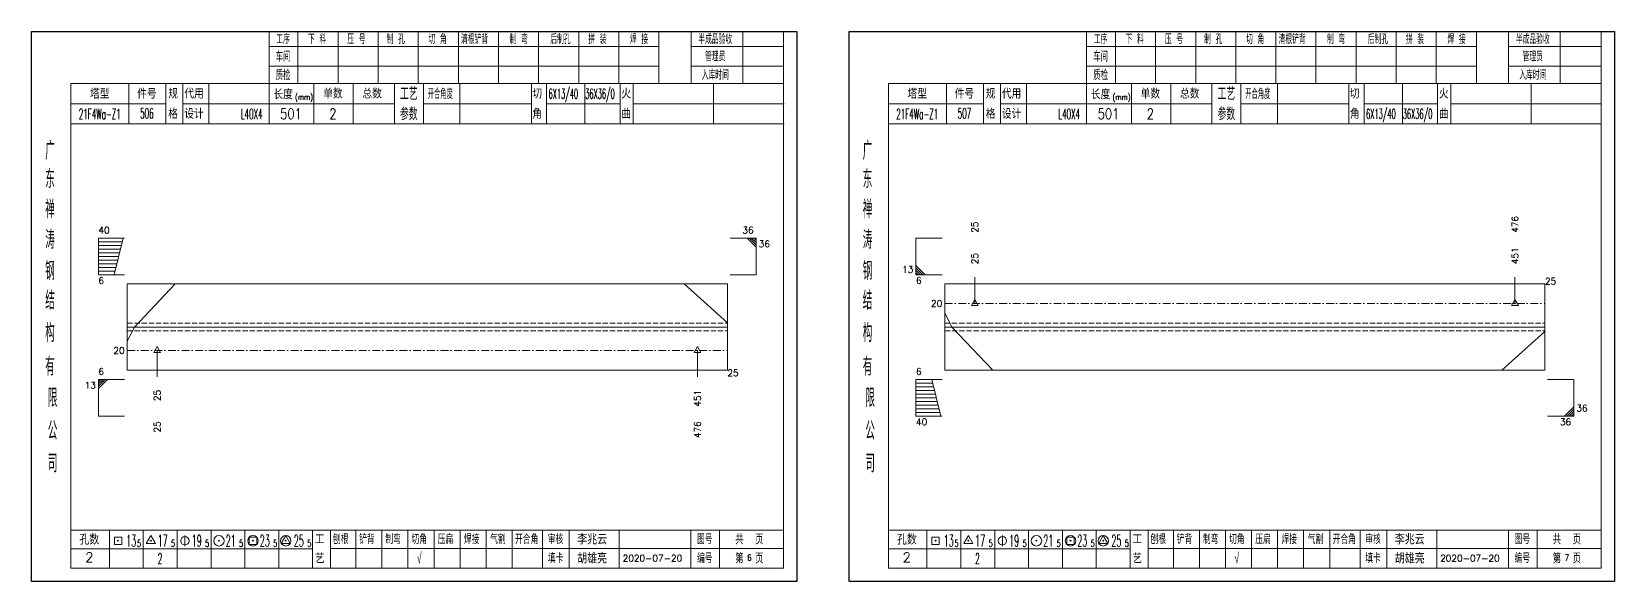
# Model space of a CAD drawing. Extents: x 1310 to 15542, y -76 to 8381.
# Drawn here: x 3077 to 3681, y 2954 to 3164 of the extents above; entities that cross this region are included whole.
import ezdxf
from ezdxf.enums import TextEntityAlignment as Align

# ---------------------------------------------------------------- set-up
doc = ezdxf.new("R2010")
doc.units = 0
doc.header["$MEASUREMENT"] = 0
doc.linetypes.add('一点画线', pattern=[5.2, 3, -1, 0.2, -1])
doc.linetypes.add('虚线', pattern=[2.75, 2, -0.75])
doc.layers.get('0').update_dxf_attribs({"linetype": 'CONTINUOUS', "lineweight": 25})
for name, color, linetype, lineweight in [('1', 7, 'CONTINUOUS', 25), ('4', 7, 'CONTINUOUS', 25), ('5', 7, 'CONTINUOUS', 25)]:
    doc.layers.add(name, color=color, linetype=linetype, lineweight=lineweight)
doc.styles.get("Standard").update_dxf_attribs({"font": 'simplex.shx', "width": 0.7, "height": 3, "bigfont": 'gbhzfs.shx'})

# ---------------------------------------------------------------- blocks, each defined once
blk = doc.blocks.new('孔17.5')
at = {"layer": '5', "color": 7, "linetype": 'Continuous', "lineweight": 13}
for p, q in [((0, 1), (-0.866, -0.5)), ((-0.1, -0.1), (0.1, 0.1)), ((0.1, -0.1), (-0.1, 0.1)), ((0.866, -0.5), (0, 1)), ((-0.866, -0.5), (0.866, -0.5))]:
    blk.add_line(p, q, dxfattribs=at)
blk = doc.blocks.new('CTJGK')
at = {"color": 6, "linetype": 'Continuous'}
for p, q in [((0, 209.97), (292.13, 209.97)), ((0, 0), (0, 209.97)), ((292.13, 209.97), (292.13, 0)), ((292.13, 0), (0, 0))]:
    blk.add_line(p, q, dxfattribs=at)

msp = doc.modelspace()

# ---------------------------------------------------------------- linework, layer by layer
at = {"color": 7, "linetype": 'Continuous', "lineweight": 13}
for p, q in [((3102.572, 3084.944), (3112.572, 3084.944)), ((3102.572, 3070.944), (3102.572, 3084.944)), ((3102.572, 3083.544), (3111.722, 3083.544)), ((3102.572, 3082.144), (3111.372, 3082.144)), ((3108.572, 3070.944), (3112.072, 3084.944)), ((3353.702, 3084.944), (3343.702, 3084.944)), ((3350.202, 3084.944), (3353.702, 3081.444)), ((3351.077, 3084.944), (3353.702, 3082.319)), ((3351.952, 3084.944), (3353.702, 3083.194)), ((3352.827, 3084.944), (3353.702, 3084.069)), ((3353.702, 3070.944), (3353.702, 3084.944)), ((3414.702, 3084.944), (3424.702, 3084.944)), ((3414.702, 3070.944), (3414.702, 3084.944)), ((3102.572, 3080.744), (3111.022, 3080.744)), ((3102.572, 3079.344), (3110.672, 3079.344)), ((3102.572, 3077.944), (3110.322, 3077.944)), ((3102.572, 3076.544), (3109.972, 3076.544)), ((3102.572, 3075.144), (3109.622, 3075.144)), ((3102.572, 3073.744), (3109.272, 3073.744)), ((3102.572, 3072.344), (3108.922, 3072.344)), ((3102.572, 3070.944), (3112.572, 3070.944)), ((3353.702, 3070.944), (3343.702, 3070.944)), ((3418.202, 3070.944), (3414.702, 3074.444)), ((3417.327, 3070.944), (3414.702, 3073.569)), ((3416.452, 3070.944), (3414.702, 3072.694)), ((3415.577, 3070.944), (3414.702, 3071.819)), ((3414.702, 3070.944), (3424.702, 3070.944)), ((3437.135, 3059.944), (3437.135, 3069.944)), ((3643.398, 3059.944), (3643.398, 3069.944)), ((3116.316, 3050.944), (3131.866, 3067.444)), ((3342.702, 3052.594), (3326.237, 3067.444)), ((3425.702, 3056.307), (3428.446, 3050.944)), ((3113.572, 3045.582), (3116.316, 3050.944)), ((3428.446, 3050.944), (3443.996, 3034.444)), ((3654.832, 3049.294), (3638.367, 3034.444)), ((3125.005, 3041.944), (3125.005, 3031.944)), ((3331.268, 3041.944), (3331.268, 3031.944)), ((3102.572, 3030.944), (3112.572, 3030.944)), ((3102.572, 3030.944), (3102.572, 3016.944)), ((3103.447, 3030.944), (3102.572, 3030.069)), ((3104.322, 3030.944), (3102.572, 3029.194)), ((3105.197, 3030.944), (3102.572, 3028.319)), ((3106.072, 3030.944), (3102.572, 3027.444)), ((3414.702, 3030.944), (3424.702, 3030.944)), ((3414.702, 3030.944), (3414.702, 3016.944)), ((3414.702, 3029.544), (3421.052, 3029.544)), ((3414.702, 3028.144), (3421.402, 3028.144)), ((3420.702, 3030.944), (3424.202, 3016.944)), ((3665.832, 3030.944), (3655.832, 3030.944)), ((3665.832, 3030.944), (3665.832, 3016.944)), ((3414.702, 3026.744), (3421.752, 3026.744)), ((3414.702, 3025.344), (3422.102, 3025.344)), ((3414.702, 3023.944), (3422.452, 3023.944)), ((3414.702, 3022.544), (3422.802, 3022.544)), ((3102.572, 3016.944), (3112.572, 3016.944)), ((3414.702, 3021.144), (3423.152, 3021.144)), ((3414.702, 3019.744), (3423.502, 3019.744)), ((3414.702, 3018.344), (3423.852, 3018.344)), ((3414.702, 3016.944), (3424.702, 3016.944)), ((3665.832, 3016.944), (3655.832, 3016.944)), ((3662.332, 3016.944), (3665.832, 3020.444)), ((3663.207, 3016.944), (3665.832, 3019.569)), ((3664.082, 3016.944), (3665.832, 3018.694)), ((3664.957, 3016.944), (3665.832, 3017.819))]:
    msp.add_line(p, q, dxfattribs=at)
at = {"color": 7, "linetype": 'Continuous', "lineweight": 18}
for p, q in [((3113.572, 3067.444), (3113.572, 3034.444)), ((3113.572, 3067.444), (3342.702, 3067.444)), ((3342.702, 3067.444), (3342.702, 3034.444)), ((3425.702, 3067.444), (3425.702, 3034.444)), ((3425.702, 3067.444), (3654.832, 3067.444)), ((3654.832, 3067.444), (3654.832, 3034.444)), ((3113.572, 3050.944), (3342.702, 3050.944)), ((3425.702, 3050.944), (3654.832, 3050.944))]:
    msp.add_line(p, q, dxfattribs=at)
at = {"color": 3, "linetype": '一点画线', "lineweight": 13}
for p, q in [((3425.702, 3059.944), (3654.832, 3059.944)), ((3113.572, 3041.944), (3342.702, 3041.944))]:
    msp.add_line(p, q, dxfattribs=at)
at = {"color": 1, "linetype": '虚线', "lineweight": 18}
for p, q in [((3113.572, 3052.444), (3342.702, 3052.444)), ((3425.702, 3052.444), (3654.832, 3052.444)), ((3113.572, 3049.444), (3342.702, 3049.444)), ((3425.702, 3049.444), (3654.832, 3049.444))]:
    msp.add_line(p, q, dxfattribs=at)
at = {"layer": '1', "color": 7, "linetype": 'Continuous', "lineweight": 18}
for p, q in [((3113.572, 3034.444), (3342.702, 3034.444)), ((3425.702, 3034.444), (3654.832, 3034.444))]:
    msp.add_line(p, q, dxfattribs=at)
at = {"layer": '4', "color": 1, "linetype": 'Continuous', "lineweight": 18}
for p, q in [((3077.072, 3163.771), (3077.072, 2953.801)), ((3369.202, 3163.771), (3077.072, 3163.771)), ((3167.702, 3163.771), (3167.702, 3143.931)), ((3178.732, 3163.771), (3178.732, 3143.911)), ((3194.042, 3163.771), (3194.042, 3143.911)), ((3209.362, 3163.771), (3209.362, 3143.911)), ((3224.672, 3163.771), (3224.672, 3143.911)), ((3239.982, 3163.771), (3239.982, 3143.911)), ((3255.292, 3163.771), (3255.292, 3143.911)), ((3270.612, 3163.771), (3270.612, 3143.911)), ((3285.922, 3163.771), (3285.922, 3143.911)), ((3301.232, 3163.771), (3301.232, 3143.911)), ((3316.542, 3163.771), (3316.542, 3143.931)), ((3316.542, 3163.771), (3316.542, 3143.911)), ((3328.822, 3163.771), (3328.822, 3143.911)), ((3348.572, 3163.771), (3348.572, 3143.911)), ((3364.152, 3163.771), (3364.152, 3143.911)), ((3369.202, 3133.971), (3369.202, 3163.771)), ((3389.202, 3163.771), (3389.202, 2953.801)), ((3681.332, 3163.771), (3389.202, 3163.771)), ((3479.832, 3163.771), (3479.832, 3143.931)), ((3490.862, 3163.771), (3490.862, 3143.911)), ((3506.172, 3163.771), (3506.172, 3143.911)), ((3521.492, 3163.771), (3521.492, 3143.911)), ((3536.802, 3163.771), (3536.802, 3143.911)), ((3552.112, 3163.771), (3552.112, 3143.911)), ((3567.422, 3163.771), (3567.422, 3143.911)), ((3582.742, 3163.771), (3582.742, 3143.911)), ((3598.052, 3163.771), (3598.052, 3143.911)), ((3613.362, 3163.771), (3613.362, 3143.911)), ((3628.672, 3163.771), (3628.672, 3143.931)), ((3628.672, 3163.771), (3628.672, 3143.911)), ((3640.952, 3163.771), (3640.952, 3143.911)), ((3660.702, 3163.771), (3660.702, 3143.911)), ((3676.282, 3163.771), (3676.282, 3143.911)), ((3681.332, 3133.971), (3681.332, 3163.771)), ((3316.542, 3158.041), (3167.702, 3158.041)), ((3364.152, 3158.041), (3328.822, 3158.041)), ((3628.672, 3158.041), (3479.832, 3158.041)), ((3676.282, 3158.041), (3640.952, 3158.041)), ((3316.542, 3150.561), (3167.702, 3150.561)), ((3364.152, 3150.561), (3328.822, 3150.561)), ((3628.672, 3150.561), (3479.832, 3150.561)), ((3676.282, 3150.561), (3640.952, 3150.561)), ((3092.082, 3143.911), (3092.082, 2958.851)), ((3364.152, 3143.911), (3092.082, 3143.911)), ((3114.202, 3143.921), (3114.202, 3128.501)), ((3128.352, 3128.501), (3128.352, 3143.911)), ((3134.852, 3128.501), (3134.852, 3143.911)), ((3144.722, 3143.911), (3144.722, 3128.501)), ((3167.702, 3143.931), (3167.702, 3128.501)), ((3184.822, 3143.911), (3184.822, 3128.501)), ((3199.872, 3143.911), (3199.872, 3128.501)), ((3215.572, 3143.911), (3215.572, 3128.501)), ((3226.632, 3143.911), (3226.632, 3128.501)), ((3240.582, 3143.911), (3240.582, 3128.501)), ((3267.882, 3143.911), (3267.882, 3128.501)), ((3273.642, 3143.911), (3273.642, 3128.501)), ((3288.262, 3143.911), (3288.262, 3128.501)), ((3301.722, 3143.911), (3301.722, 3128.501)), ((3306.712, 3143.911), (3306.712, 3128.501)), ((3337.452, 3143.911), (3337.452, 3128.501)), ((3364.152, 2958.851), (3364.152, 3143.911)), ((3404.212, 3143.911), (3404.212, 2958.851)), ((3676.282, 3143.911), (3404.212, 3143.911)), ((3426.332, 3143.921), (3426.332, 3128.501)), ((3440.482, 3128.501), (3440.482, 3143.911)), ((3446.982, 3128.501), (3446.982, 3143.911)), ((3456.852, 3143.911), (3456.852, 3128.501)), ((3479.832, 3143.931), (3479.832, 3128.501)), ((3496.952, 3143.911), (3496.952, 3128.501)), ((3512.002, 3143.911), (3512.002, 3128.501)), ((3527.702, 3143.911), (3527.702, 3128.501)), ((3538.762, 3143.911), (3538.762, 3128.501)), ((3552.712, 3143.911), (3552.712, 3128.501)), ((3580.012, 3143.911), (3580.012, 3128.501)), ((3585.772, 3143.911), (3585.772, 3128.501)), ((3600.392, 3143.911), (3600.392, 3128.501)), ((3613.852, 3143.911), (3613.852, 3128.501)), ((3618.842, 3143.911), (3618.842, 3128.501)), ((3649.582, 3143.911), (3649.582, 3128.501)), ((3676.282, 2958.851), (3676.282, 3143.911)), ((3128.352, 3136.151), (3092.082, 3136.151)), ((3215.572, 3136.201), (3134.852, 3136.201)), ((3226.632, 3136.201), (3267.882, 3136.201)), ((3273.642, 3136.201), (3301.722, 3136.201)), ((3306.712, 3136.201), (3364.332, 3136.201)), ((3440.482, 3136.151), (3404.212, 3136.151)), ((3527.702, 3136.201), (3446.982, 3136.201)), ((3538.762, 3136.201), (3580.012, 3136.201)), ((3585.772, 3136.201), (3613.852, 3136.201)), ((3618.842, 3136.201), (3676.462, 3136.201)), ((3369.202, 2953.801), (3369.202, 3133.971)), ((3681.332, 2953.801), (3681.332, 3133.971)), ((3364.332, 3128.501), (3092.082, 3128.501)), ((3676.462, 3128.501), (3404.212, 3128.501)), ((3092.082, 2973.381), (3364.152, 2973.381)), ((3106.772, 2973.381), (3106.772, 2958.851)), ((3119.702, 2958.851), (3119.702, 2973.381)), ((3132.632, 2973.381), (3132.632, 2958.851)), ((3145.552, 2958.851), (3145.552, 2973.381)), ((3158.482, 2973.381), (3158.482, 2958.851)), ((3171.412, 2958.851), (3171.412, 2973.381)), ((3184.332, 2958.851), (3184.332, 2973.381)), ((3191.202, 2958.851), (3191.202, 2973.381)), ((3200.862, 2958.851), (3200.862, 2973.381)), ((3210.802, 2958.851), (3210.802, 2973.381)), ((3220.742, 2958.851), (3220.742, 2973.381)), ((3230.692, 2958.851), (3230.692, 2973.381)), ((3240.632, 2958.851), (3240.632, 2973.381)), ((3250.572, 2958.851), (3250.572, 2973.381)), ((3260.522, 2958.851), (3260.522, 2973.381)), ((3272.162, 2958.851), (3272.162, 2973.381)), ((3282.312, 2958.851), (3282.312, 2973.381)), ((3301.372, 2958.851), (3301.372, 2973.381)), ((3328.752, 2958.851), (3328.752, 2973.381)), ((3339.712, 2958.851), (3339.712, 2973.381)), ((3404.212, 2973.381), (3676.282, 2973.381)), ((3418.902, 2973.381), (3418.902, 2958.851)), ((3431.832, 2958.851), (3431.832, 2973.381)), ((3444.762, 2973.381), (3444.762, 2958.851)), ((3457.682, 2958.851), (3457.682, 2973.381)), ((3470.612, 2973.381), (3470.612, 2958.851)), ((3483.542, 2958.851), (3483.542, 2973.381)), ((3496.462, 2958.851), (3496.462, 2973.381)), ((3503.332, 2958.851), (3503.332, 2973.381)), ((3512.992, 2958.851), (3512.992, 2973.381)), ((3522.932, 2958.851), (3522.932, 2973.381)), ((3532.872, 2958.851), (3532.872, 2973.381)), ((3542.822, 2958.851), (3542.822, 2973.381)), ((3552.762, 2958.851), (3552.762, 2973.381)), ((3562.702, 2958.851), (3562.702, 2973.381)), ((3572.652, 2958.851), (3572.652, 2973.381)), ((3584.292, 2958.851), (3584.292, 2973.381)), ((3594.442, 2958.851), (3594.442, 2973.381)), ((3613.502, 2958.851), (3613.502, 2973.381)), ((3640.882, 2958.851), (3640.882, 2973.381)), ((3651.842, 2958.851), (3651.842, 2973.381)), ((3184.332, 2966.251), (3092.082, 2966.251)), ((3191.162, 2966.411), (3364.152, 2966.411)), ((3496.462, 2966.251), (3404.212, 2966.251)), ((3503.292, 2966.411), (3676.282, 2966.411)), ((3092.082, 2958.851), (3364.152, 2958.851)), ((3404.212, 2958.851), (3676.282, 2958.851)), ((3077.072, 2953.801), (3369.202, 2953.801)), ((3389.202, 2953.801), (3681.332, 2953.801))]:
    msp.add_line(p, q, dxfattribs=at)
at = {"layer": '4', "color": 7, "linetype": 'Continuous', "lineweight": 13}
for p, q in [((3108.658, 2967.887), (3108.658, 2970.715)), ((3108.658, 2970.715), (3111.486, 2970.715)), ((3111.486, 2967.887), (3108.658, 2967.887)), ((3109.872, 2969.101), (3110.272, 2969.501)), ((3110.272, 2969.101), (3109.872, 2969.501)), ((3111.486, 2970.715), (3111.486, 2967.887)), ((3122.572, 2971.301), (3120.84, 2968.301)), ((3120.84, 2968.301), (3124.304, 2968.301)), ((3122.372, 2969.101), (3122.772, 2969.501)), ((3122.772, 2969.101), (3122.372, 2969.501)), ((3124.304, 2968.301), (3122.572, 2971.301)), ((3135.572, 2971.301), (3135.572, 2967.301)), ((3148.372, 2969.101), (3148.772, 2969.501)), ((3148.772, 2969.101), (3148.372, 2969.501)), ((3160.158, 2967.887), (3160.158, 2970.715)), ((3160.158, 2970.715), (3162.986, 2970.715)), ((3162.986, 2967.887), (3160.158, 2967.887)), ((3161.372, 2969.101), (3161.772, 2969.501)), ((3161.772, 2969.101), (3161.372, 2969.501)), ((3162.986, 2970.715), (3162.986, 2967.887)), ((3174.072, 2971.301), (3172.34, 2968.301)), ((3172.34, 2968.301), (3175.804, 2968.301)), ((3173.872, 2969.101), (3174.272, 2969.501)), ((3174.272, 2969.101), (3173.872, 2969.501)), ((3175.804, 2968.301), (3174.072, 2971.301)), ((3420.788, 2967.887), (3420.788, 2970.715)), ((3420.788, 2970.715), (3423.616, 2970.715)), ((3423.616, 2967.887), (3420.788, 2967.887)), ((3422.002, 2969.101), (3422.402, 2969.501)), ((3422.402, 2969.101), (3422.002, 2969.501)), ((3423.616, 2970.715), (3423.616, 2967.887)), ((3434.702, 2971.301), (3432.97, 2968.301)), ((3432.97, 2968.301), (3436.434, 2968.301)), ((3434.502, 2969.101), (3434.902, 2969.501)), ((3434.902, 2969.101), (3434.502, 2969.501)), ((3436.434, 2968.301), (3434.702, 2971.301)), ((3447.702, 2971.301), (3447.702, 2967.301)), ((3460.502, 2969.101), (3460.902, 2969.501)), ((3460.902, 2969.101), (3460.502, 2969.501)), ((3472.288, 2967.887), (3472.288, 2970.715)), ((3472.288, 2970.715), (3475.116, 2970.715)), ((3475.116, 2967.887), (3472.288, 2967.887)), ((3473.502, 2969.101), (3473.902, 2969.501)), ((3473.902, 2969.101), (3473.502, 2969.501)), ((3475.116, 2970.715), (3475.116, 2967.887)), ((3486.202, 2971.301), (3484.47, 2968.301)), ((3484.47, 2968.301), (3487.934, 2968.301)), ((3486.002, 2969.101), (3486.402, 2969.501)), ((3486.402, 2969.101), (3486.002, 2969.501)), ((3487.934, 2968.301), (3486.202, 2971.301))]:
    msp.add_line(p, q, dxfattribs=at)
for centre, radius in [((3135.572, 2969.301), 1.6), ((3148.572, 2969.301), 2), ((3161.572, 2969.301), 2), ((3174.072, 2969.301), 2), ((3447.702, 2969.301), 1.6), ((3460.702, 2969.301), 2), ((3473.702, 2969.301), 2), ((3486.202, 2969.301), 2)]:
    msp.add_circle(centre, radius, dxfattribs=at)

# ---------------------------------------------------------------- block references
at = {"color": 0, "linetype": 'Continuous'}
for p in [(3077.072, 2953.801), (3389.202, 2953.801)]:
    msp.add_blockref('CTJGK', p, dxfattribs=at)
at = {"color": 8, "linetype": 'Continuous', "lineweight": 9, "xscale": 1.5, "yscale": 1.5, "zscale": 1.5}
for p in [(3437.135, 3059.944), (3643.398, 3059.944)]:
    msp.add_blockref('孔17.5', p, dxfattribs=at)
at = {"layer": '1', "color": 8, "linetype": 'Continuous', "lineweight": 9, "xscale": 1.5, "yscale": 1.5, "zscale": 1.5}
for p in [(3125.005, 3041.944), (3331.268, 3041.944)]:
    msp.add_blockref('孔17.5', p, dxfattribs=at)

# ---------------------------------------------------------------- texts
at = {"color": 7, "linetype": 'Continuous', "lineweight": 13}
for s, p in [('40', (3102.572, 3085.944)), ('6', (3102.572, 3031.944)), ('6', (3414.702, 3031.944)), ('36', (3666.832, 3017.944))]:
    msp.add_text(s, height=2.5, dxfattribs=at).set_placement(p, align=Align.BOTTOM_LEFT)
for s, p in [('36', (3352.702, 3085.944)), ('13', (3413.702, 3070.944))]:
    msp.add_text(s, height=2.5, dxfattribs=at).set_placement(p, align=Align.BOTTOM_RIGHT)
for s, p in [('25', (3437.135, 3086.944)), ('476', (3643.398, 3086.944))]:
    msp.add_text(s, height=2.5, rotation=90, dxfattribs=at).set_placement(p, align=Align.MIDDLE_LEFT)
for s, p in [('36', (3354.702, 3083.944)), ('6', (3102.572, 3069.944)), ('6', (3414.702, 3069.944)), ('40', (3414.702, 3015.944))]:
    msp.add_text(s, height=2.5, dxfattribs=at).set_placement(p, align=Align.TOP_LEFT)
at = {"color": 8, "linetype": 'Continuous', "lineweight": 9}
for s, p in [('25', (3437.135, 3074.944)), ('451', (3643.398, 3074.944))]:
    msp.add_text(s, height=2.5, rotation=90, dxfattribs=at).set_placement(p, align=Align.MIDDLE_LEFT)
at = {"color": 7, "linetype": 'Continuous', "lineweight": 13}
msp.add_text('25', height=2.5, dxfattribs=at).set_placement((3654.832, 3068.444), align=Align.MIDDLE_LEFT)
for p in [(3424.702, 3059.944), (3112.572, 3041.944)]:
    msp.add_text('20', height=2.5, dxfattribs=at).set_placement(p, align=Align.MIDDLE_RIGHT)
for s, p in [('13', (3101.572, 3029.944)), ('36', (3664.832, 3015.944))]:
    msp.add_text(s, height=2.5, dxfattribs=at).set_placement(p, align=Align.TOP_RIGHT)
at = {"layer": '1', "color": 7, "linetype": 'Continuous', "lineweight": 13}
msp.add_text('25', height=2.5, dxfattribs=at).set_placement((3342.702, 3033.444), align=Align.MIDDLE_LEFT)
at = {"layer": '1', "color": 8, "linetype": 'Continuous', "lineweight": 9}
for s, p in [('25', (3125.005, 3026.944)), ('451', (3331.268, 3026.944))]:
    msp.add_text(s, height=2.5, rotation=90, dxfattribs=at).set_placement(p, align=Align.MIDDLE_RIGHT)
at = {"layer": '1', "color": 7, "linetype": 'Continuous', "lineweight": 13}
for s, p in [('25', (3125.005, 3014.944)), ('476', (3331.268, 3014.944))]:
    msp.add_text(s, height=2.5, rotation=90, dxfattribs=at).set_placement(p, align=Align.MIDDLE_RIGHT)
at = {"layer": '4', "color": 1, "linetype": 'Continuous', "lineweight": 25}
for s, height, width, p in [('工序', 3.7, 0.7, (3173.072, 3160.901)), ('下 料', 3.7, 0.7, (3186.072, 3160.901)), ('压 号', 3.7, 0.7, (3201.072, 3160.901)), ('制 孔', 3.7, 0.7, (3216.072, 3160.901)), ('切 角', 3.7, 0.7, (3232.072, 3160.901)), ('清根铲背 ', 3.7, 0.7, (3247.072, 3160.901)), (' 制 弯', 3.7, 0.7, (3262.072, 3160.901)), (' 后制孔', 3.7, 0.7, (3278.072, 3160.901)), ('拼 装', 3.7, 0.7, (3293.072, 3160.901)), (' 焊 接', 3.7, 0.7, (3308.072, 3160.901)), ('半成品验收', 3.7, 0.7, (3338.072, 3160.901)), ('工序', 3.7, 0.7, (3485.202, 3160.901)), ('下 料', 3.7, 0.7, (3498.202, 3160.901)), ('压 号', 3.7, 0.7, (3513.202, 3160.901)), ('制 孔', 3.7, 0.7, (3528.202, 3160.901)), ('切 角', 3.7, 0.7, (3544.202, 3160.901)), ('清根铲背 ', 3.7, 0.7, (3559.202, 3160.901)), (' 制 弯', 3.7, 0.7, (3574.202, 3160.901)), (' 后制孔', 3.7, 0.7, (3590.202, 3160.901)), ('拼 装', 3.7, 0.7, (3605.202, 3160.901)), (' 焊 接', 3.7, 0.7, (3620.202, 3160.901)), ('半成品验收', 3.7, 0.7, (3650.202, 3160.901)), ('车间', 4, 0.7, (3173.072, 3154.301)), ('管理员', 3.7, 0.7, (3338.072, 3154.301)), ('车间', 4, 0.7, (3485.202, 3154.301)), ('管理员', 3.7, 0.7, (3650.202, 3154.301)), ('质检', 4, 0.7, (3173.072, 3147.241)), ('入库时间', 3.7, 0.7, (3338.072, 3147.241)), ('质检', 4, 0.7, (3485.202, 3147.241)), ('入库时间', 3.7, 0.7, (3650.202, 3147.241)), ('工艺', 4.8, 0.7, (3221.072, 3140.061)), ('开合角度', 4, 0.6, (3233.072, 3140.061)), ('6X13/40', 3.8, 0.4, (3280.072, 3140.061)), ('36X36/0', 3.8, 0.4, (3294.072, 3140.061)), ('工艺', 4.8, 0.7, (3533.202, 3140.061)), ('开合角度', 4, 0.6, (3545.202, 3140.061)), ('(mm)', 2.24, 0.7, (3181.072, 3138.801)), ('(mm)', 2.24, 0.7, (3493.202, 3138.801)), ('21F4Wa-Z1', 4, 0.5, (3103.072, 3132.321)), ('506', 4, 0.5, (3121.072, 3132.571)), ('L40X4', 4, 0.5, (3161.072, 3132.301)), ('501', 4, 0.8, (3176.072, 3132.351)), ('2', 4, 0.8, (3192.072, 3132.351)), ('参数', 4.8, 0.7, (3221.072, 3132.351)), ('21F4Wa-Z1', 4, 0.5, (3415.202, 3132.321)), ('507', 4, 0.5, (3433.202, 3132.571)), ('L40X4', 4, 0.5, (3473.202, 3132.301)), ('501', 4, 0.8, (3488.202, 3132.351)), ('2', 4, 0.8, (3504.202, 3132.351)), ('参数', 4.8, 0.7, (3533.202, 3132.351)), ('6X13/40', 3.8, 0.4, (3592.202, 3132.351)), ('36X36/0', 3.8, 0.4, (3606.202, 3132.351)), ('广', 6.96, 0.7, (3084.072, 3118.271)), ('广', 6.96, 0.7, (3396.202, 3118.271)), ('东', 6.96, 0.7, (3084.072, 3107.481)), ('东', 6.96, 0.7, (3396.202, 3107.481)), ('禅', 6.96, 0.7, (3084.072, 3095.891)), ('禅', 6.96, 0.7, (3396.202, 3095.891)), ('涛', 6.96, 0.7, (3084.072, 3084.291)), ('涛', 6.96, 0.7, (3396.202, 3084.291)), ('钢', 6.96, 0.7, (3084.072, 3072.401)), ('钢', 6.96, 0.7, (3396.202, 3072.401)), ('结', 6.96, 0.7, (3084.072, 3061.091)), ('结', 6.96, 0.7, (3396.202, 3061.091)), ('构', 6.96, 0.7, (3084.072, 3048.711)), ('构', 6.96, 0.7, (3396.202, 3048.711)), ('有', 6.96, 0.7, (3084.072, 3035.901)), ('有', 6.96, 0.7, (3396.202, 3035.901)), ('限', 6.96, 0.7, (3085.072, 3023.901)), ('限', 6.96, 0.7, (3397.202, 3023.901)), ('公', 6.96, 0.7, (3085.072, 3011.361)), ('公', 6.96, 0.7, (3397.202, 3011.361)), ('司', 6.96, 0.7, (3085.072, 2998.881)), ('司', 6.96, 0.7, (3397.202, 2998.881)), ('13', 4.47, 0.5, (3115.072, 2969.301)), ('5', 2.68, 0.6, (3118.072, 2968.301)), ('17', 4.47, 0.5, (3127.072, 2969.301)), ('5', 2.68, 0.6, (3131.072, 2968.301)), ('19', 4.47, 0.5, (3140.072, 2969.301)), ('5', 2.68, 0.6, (3144.072, 2968.301)), ('21', 4.47, 0.5, (3153.072, 2969.301)), ('5', 2.68, 0.6, (3157.072, 2968.301)), ('23', 4.47, 0.5, (3166.072, 2969.301)), ('5', 2.68, 0.6, (3170.072, 2968.301)), ('25', 4.47, 0.5, (3179.072, 2969.301)), ('5', 2.68, 0.6, (3183.072, 2968.301)), ('刨根', 3.7, 0.8, (3195.072, 2969.901)), ('铲背', 3.7, 0.8, (3205.072, 2969.901)), ('制弯', 3.7, 0.8, (3215.072, 2969.901)), ('切角', 3.7, 0.8, (3225.072, 2969.901)), ('压扁', 3.7, 0.8, (3235.072, 2969.901)), ('焊接', 3.7, 0.8, (3245.072, 2969.901)), ('气割', 3.7, 0.8, (3255.072, 2969.901)), ('开合角', 3.7, 0.8, (3266.072, 2969.901)), ('审核', 3.7, 0.8, (3277.072, 2969.901)), ('图号', 3.7, 0.8, (3334.072, 2969.901)), ('共  页', 4, 0.8, (3351.072, 2969.901)), ('13', 4.47, 0.5, (3427.202, 2969.301)), ('5', 2.68, 0.6, (3430.202, 2968.301)), ('17', 4.47, 0.5, (3439.202, 2969.301)), ('5', 2.68, 0.6, (3443.202, 2968.301)), ('19', 4.47, 0.5, (3452.202, 2969.301)), ('5', 2.68, 0.6, (3456.202, 2968.301)), ('21', 4.47, 0.5, (3465.202, 2969.301)), ('5', 2.68, 0.6, (3469.202, 2968.301)), ('23', 4.47, 0.5, (3478.202, 2969.301)), ('5', 2.68, 0.6, (3482.202, 2968.301)), ('25', 4.47, 0.5, (3491.202, 2969.301)), ('5', 2.68, 0.6, (3495.202, 2968.301)), ('刨根', 3.7, 0.8, (3507.202, 2969.901)), ('铲背', 3.7, 0.8, (3517.202, 2969.901)), ('制弯', 3.7, 0.8, (3527.202, 2969.901)), ('切角', 3.7, 0.8, (3537.202, 2969.901)), ('压扁', 3.7, 0.8, (3547.202, 2969.901)), ('焊接', 3.7, 0.8, (3557.202, 2969.901)), ('气割', 3.7, 0.8, (3567.202, 2969.901)), ('开合角', 3.7, 0.8, (3578.202, 2969.901)), ('审核', 3.7, 0.8, (3589.202, 2969.901)), ('图号', 3.7, 0.8, (3646.202, 2969.901)), ('共  页', 4, 0.8, (3663.202, 2969.901)), ('2', 4, 0.5, (3126.072, 2962.551)), ('√', 4, 0.6, (3225.072, 2962.631)), ('填卡', 3.7, 0.8, (3277.072, 2962.631)), ('编号', 3.7, 0.8, (3334.072, 2962.631)), ('第  页', 4, 0.8, (3351.072, 2962.631)), ('2', 4, 0.5, (3438.202, 2962.551)), ('√', 4, 0.6, (3537.202, 2962.631)), ('填卡', 3.7, 0.8, (3589.202, 2962.631)), ('编号', 3.7, 0.8, (3646.202, 2962.631)), ('第  页', 4, 0.8, (3663.202, 2962.631))]:
    msp.add_text(s, height=height, dxfattribs=dict(at, width=width)).set_placement(p, align=Align.MIDDLE_CENTER)
for s, height, p in [('塔型', 3.7, (3103.072, 3140.031)), ('件号', 3.7, (3121.072, 3140.031)), ('规', 3.7, (3131.072, 3140.061)), ('代用', 3.7, (3139.072, 3140.061)), ('单数', 3.7, (3192.072, 3140.061)), ('总数', 3.7, (3207.072, 3140.061)), ('火', 3.7, (3304.072, 3140.061)), ('塔型', 3.7, (3415.202, 3140.031)), ('件号', 3.7, (3433.202, 3140.031)), ('规', 3.7, (3443.202, 3140.061)), ('代用', 3.7, (3451.202, 3140.061)), ('单数', 3.7, (3504.202, 3140.061)), ('总数', 3.7, (3519.202, 3140.061)), ('火', 3.7, (3616.202, 3140.061)), ('长度', 3.7, (3173.072, 3139.801)), ('切', 3.7, (3270.072, 3140.061)), ('长度', 3.7, (3485.202, 3139.801)), ('切', 3.7, (3582.202, 3140.061)), ('格', 3.7, (3131.072, 3132.351)), ('设计', 3.7, (3139.072, 3132.351)), ('角', 3.7, (3270.072, 3132.351)), ('曲', 3.7, (3304.072, 3132.351)), ('格', 3.7, (3443.202, 3132.351)), ('设计', 3.7, (3451.202, 3132.351)), ('角', 3.7, (3582.202, 3132.351)), ('曲', 3.7, (3616.202, 3132.351)), ('孔数', 4, (3099.072, 2969.821)), ('工', 3.7, (3187.072, 2969.901)), ('李兆云', 4, (3291.072, 2969.901)), ('孔数', 4, (3411.202, 2969.821)), ('工', 3.7, (3499.202, 2969.901)), ('李兆云', 4, (3603.202, 2969.901)), ('2', 3.7, (3099.072, 2962.991)), ('艺', 3.7, (3187.072, 2962.551)), ('胡雄亮', 4, (3291.072, 2962.631)), ('2020-07-20', 2.5, (3314.072, 2962.631)), ('2', 3.7, (3411.202, 2962.991)), ('艺', 3.7, (3499.202, 2962.551)), ('胡雄亮', 4, (3603.202, 2962.631)), ('2020-07-20', 2.5, (3626.202, 2962.631))]:
    msp.add_text(s, height=height, dxfattribs=at).set_placement(p, align=Align.MIDDLE_CENTER)
at = {"layer": '4', "color": 6, "linetype": 'Continuous', "lineweight": 25, "width": 0.8}
for s, p in [('6', (3351.097, 2962.859)), ('7', (3663.227, 2962.859))]:
    msp.add_text(s, height=2.5, dxfattribs=at).set_placement(p, align=Align.MIDDLE_CENTER)

doc.saveas('drawing.dxf')
